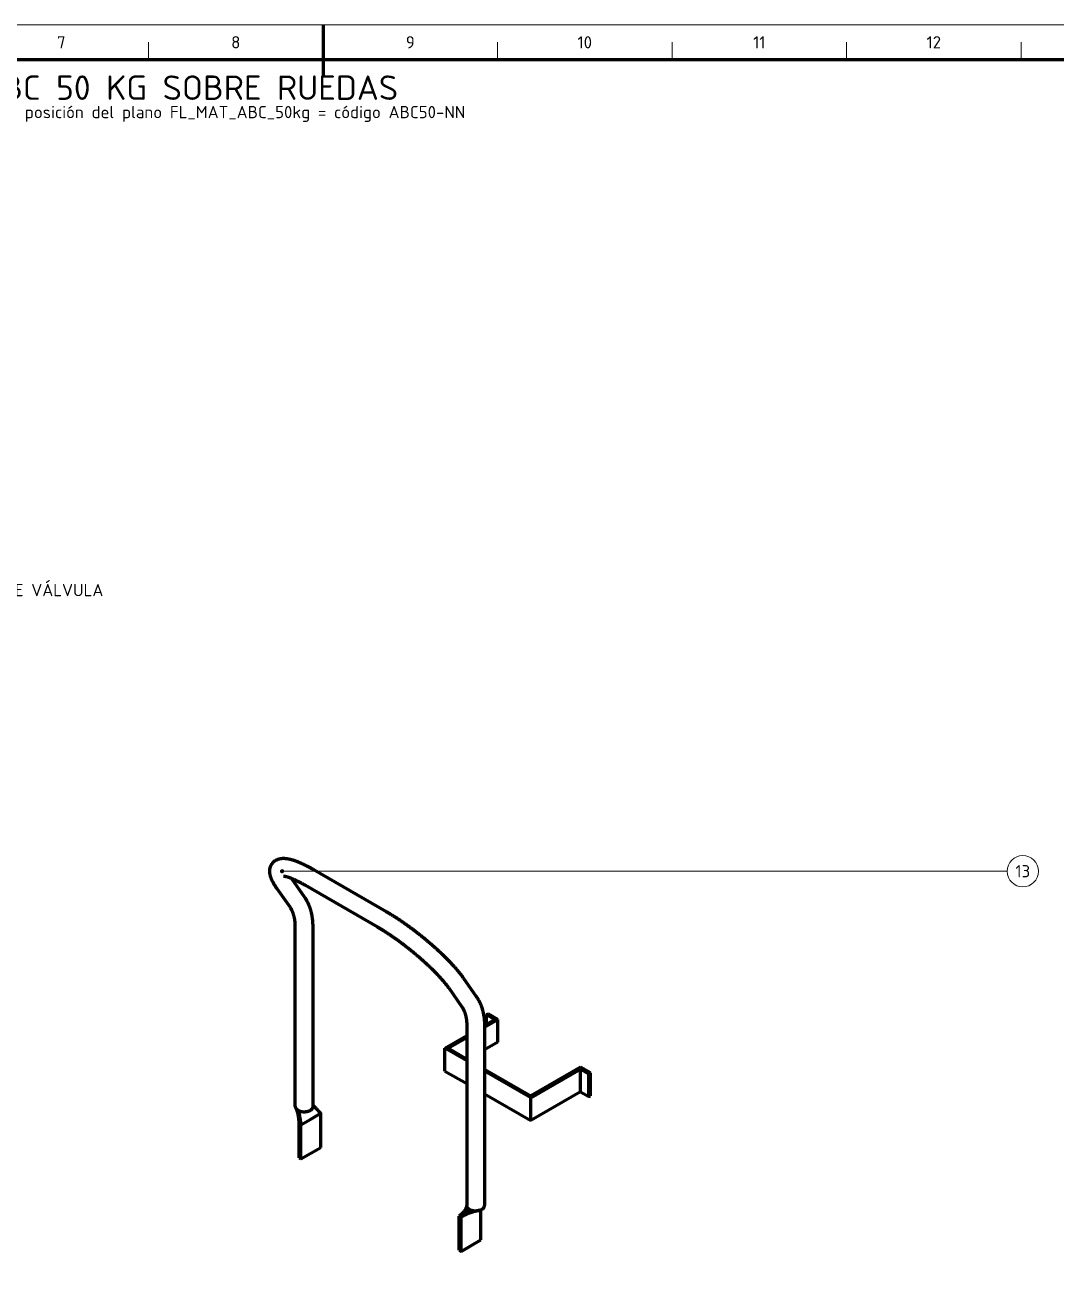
# Model space of a CAD drawing. Header units: millimetres. Extents: x 0 to 841, y 0 to 594.
# Drawn here: x 335.1 to 630.6, y 238.4 to 594 of the extents above; entities that cross this region are included whole.
import ezdxf
from ezdxf.enums import TextEntityAlignment as Align

# ---------------------------------------------------------------- set-up
doc = ezdxf.new("R2010")
doc.units = ezdxf.units.MM
for name, color, linetype, lineweight in [('01-VISIBLE', 7, 'CONTINUOUS', 70), ('06-TEXTO', 7, 'CONTINUOUS', 25), ('07-RECUADRO', 7, 'CONTINUOUS', 70), ('08-FINA', 5, 'CONTINUOUS', 18)]:
    doc.layers.add(name, color=color, linetype=linetype, lineweight=lineweight)
doc.styles.add('ISO3098', font='isocpeur.ttf')

msp = doc.modelspace()

# ---------------------------------------------------------------- hatches: boundary and pattern name
at = {"layer": '08-FINA'}
h = msp.add_hatch(color=7, dxfattribs=at)
h.dxf.hatch_style = 1
edge = h.paths.add_edge_path()
edge.add_arc((408.76, 351.54), 0.6, 0, 360)

# ---------------------------------------------------------------- linework, layer by layer
at = {"layer": '01-VISIBLE'}
for p, q in [((415.28, 344.02), (411.52, 349.37)), ((417.79, 352.01), (438.63, 339.97)), ((411.13, 341.1), (407.37, 346.45)), ((415.25, 347.61), (436.09, 335.57)), ((412.56, 284.11), (412.56, 335.49)), ((417.64, 284.11), (417.64, 335.49)), ((460.65, 321.01), (464.41, 315.66)), ((456.5, 318.09), (460.26, 312.73)), ((467.33, 310.46), (467.78, 310.72)), ((467.33, 310.46), (469.7, 309.09)), ((467.33, 307.72), (467.33, 310.46)), ((470.61, 309.09), (467.78, 310.72)), ((461.69, 307.12), (461.69, 255.75)), ((466.77, 307.39), (469.7, 309.09)), ((466.77, 306.87), (470.61, 309.09)), ((466.77, 307.12), (466.77, 255.75)), ((470.61, 302.56), (470.61, 309.09)), ((455.42, 300.84), (461.69, 304.46)), ((456.33, 300.84), (461.69, 303.94)), ((470.61, 302.56), (466.77, 300.34)), ((455.42, 294.31), (455.42, 300.84)), ((461.69, 297.22), (455.42, 300.84)), ((456.33, 300.84), (461.69, 297.74)), ((494.31, 295.4), (480.03, 287.16)), ((497.14, 293.77), (494.31, 295.4)), ((455.42, 294.31), (461.69, 290.69)), ((466.77, 294.81), (480.03, 287.16)), ((480.03, 286.63), (466.77, 294.29)), ((480.03, 286.63), (494.31, 294.88)), ((494.31, 294.88), (496.69, 293.51)), ((494.31, 288.35), (494.31, 294.88)), ((496.69, 293.51), (497.14, 293.77)), ((496.69, 286.98), (496.69, 293.51)), ((497.14, 287.24), (497.14, 293.77)), ((494.31, 288.35), (480.03, 280.1)), ((494.31, 288.35), (496.69, 286.98)), ((466.77, 287.76), (480.03, 280.1)), ((480.03, 280.1), (480.03, 286.63)), ((496.69, 286.98), (497.14, 287.24)), ((417.01, 280.56), (419.84, 282.19)), ((419.84, 272.39), (419.84, 282.19)), ((413.62, 279.25), (414.18, 278.93)), ((413.62, 269.46), (413.62, 279.25)), ((414.18, 278.93), (417.01, 280.56)), ((414.18, 269.13), (414.18, 278.93)), ((414.18, 269.13), (419.84, 272.39)), ((413.62, 269.46), (414.18, 269.13)), ((459.49, 252.77), (460.06, 252.44)), ((459.49, 242.97), (459.49, 252.77)), ((460.06, 252.44), (460.73, 252.83)), ((465.72, 245.91), (465.72, 254.56)), ((460.06, 242.64), (460.06, 252.44)), ((460.06, 242.64), (465.72, 245.91)), ((459.49, 242.97), (460.06, 242.64))]:
    msp.add_line(p, q, dxfattribs=at)
for points in [[(407.37, 346.45), (407.32, 346.52), (407.27, 346.58), (407.23, 346.65), (407.18, 346.72), (407.14, 346.78), (407.09, 346.85), (407.05, 346.91), (407, 346.98), (406.96, 347.05), (406.92, 347.12), (406.87, 347.18), (406.83, 347.25), (406.79, 347.32), (406.74, 347.39), (406.7, 347.45), (406.66, 347.52), (406.62, 347.59), (406.58, 347.66), (406.53, 347.73), (406.49, 347.8), (406.45, 347.87), (406.41, 347.94), (406.37, 348.01), (406.33, 348.08), (406.29, 348.15), (406.26, 348.22), (406.22, 348.29), (406.18, 348.36), (406.14, 348.43), (406.11, 348.5), (406.07, 348.57), (406.03, 348.64), (406, 348.72), (405.96, 348.79), (405.93, 348.86), (405.89, 348.93), (405.86, 349.01), (405.83, 349.08), (405.8, 349.15), (405.76, 349.23), (405.73, 349.3), (405.7, 349.38), (405.67, 349.45), (405.65, 349.53), (405.62, 349.6), (405.59, 349.68), (405.56, 349.75), (405.54, 349.83), (405.51, 349.91), (405.49, 349.98), (405.47, 350.06), (405.44, 350.14), (405.42, 350.21), (405.4, 350.29), (405.38, 350.37), (405.36, 350.45), (405.35, 350.53), (405.33, 350.6), (405.32, 350.68), (405.3, 350.76), (405.29, 350.84), (405.28, 350.92), (405.27, 351), (405.26, 351.08), (405.25, 351.16), (405.25, 351.24), (405.24, 351.32), (405.24, 351.4), (405.24, 351.48), (405.24, 351.56), (405.24, 351.64), (405.24, 351.72), (405.24, 351.8), (405.25, 351.88), (405.26, 351.96), (405.26, 352.04), (405.27, 352.12), (405.29, 352.2), (405.3, 352.28), (405.32, 352.36), (405.33, 352.44), (405.35, 352.52), (405.37, 352.59), (405.39, 352.67), (405.42, 352.75), (405.44, 352.82), (405.47, 352.9), (405.5, 352.97), (405.53, 353.05), (405.56, 353.12), (405.6, 353.19), (405.63, 353.27), (405.67, 353.34), (405.71, 353.41), (405.75, 353.48), (405.79, 353.55), (405.83, 353.61), (405.88, 353.68), (405.92, 353.75), (405.97, 353.81), (406.02, 353.87), (406.07, 353.93), (406.13, 354), (406.18, 354.05), (406.23, 354.11), (406.29, 354.17), (406.35, 354.23), (406.41, 354.28), (406.47, 354.33), (406.53, 354.38), (406.59, 354.43), (406.66, 354.48), (406.72, 354.53), (406.79, 354.57), (406.86, 354.62), (406.92, 354.66), (406.99, 354.7), (407.06, 354.74), (407.13, 354.78), (407.21, 354.82), (407.28, 354.85), (407.35, 354.88), (407.42, 354.92), (407.5, 354.95), (407.57, 354.97), (407.65, 355), (407.73, 355.03), (407.8, 355.05), (407.88, 355.07), (407.96, 355.09), (408.03, 355.11), (408.11, 355.13), (408.19, 355.15), (408.27, 355.16), (408.35, 355.18), (408.43, 355.19), (408.51, 355.2), (408.59, 355.21), (408.67, 355.22), (408.75, 355.23), (408.83, 355.23), (408.91, 355.24), (408.99, 355.24), (409.07, 355.24), (409.15, 355.24), (409.23, 355.24), (409.31, 355.24), (409.39, 355.24), (409.47, 355.24), (409.55, 355.23), (409.63, 355.23), (409.71, 355.22), (409.79, 355.21), (409.87, 355.21), (409.95, 355.2), (410.03, 355.19), (410.11, 355.18), (410.19, 355.17), (410.27, 355.15), (410.35, 355.14), (410.43, 355.13), (410.51, 355.11), (410.58, 355.1), (410.66, 355.08), (410.74, 355.07), (410.82, 355.05), (410.9, 355.03), (410.98, 355.01), (411.05, 354.99), (411.13, 354.98), (411.21, 354.96), (411.29, 354.94), (411.37, 354.91), (411.44, 354.89), (411.52, 354.87), (411.6, 354.85), (411.67, 354.83), (411.75, 354.8), (411.83, 354.78), (411.91, 354.76), (411.98, 354.73), (412.06, 354.71), (412.13, 354.68), (412.21, 354.66), (412.29, 354.63), (412.36, 354.6), (412.44, 354.58), (412.51, 354.55), (412.59, 354.52), (412.66, 354.5), (412.74, 354.47), (412.82, 354.44), (412.89, 354.41), (412.97, 354.38), (413.04, 354.35), (413.11, 354.32), (413.19, 354.3), (413.26, 354.27), (413.34, 354.24), (413.41, 354.2), (413.49, 354.17), (413.56, 354.14), (413.64, 354.11), (413.71, 354.08), (413.78, 354.05), (413.86, 354.02), (413.93, 353.99), (414, 353.95), (414.08, 353.92), (414.15, 353.89), (414.22, 353.85), (414.3, 353.82), (414.37, 353.79), (414.44, 353.76), (414.52, 353.72), (414.59, 353.69), (414.66, 353.65), (414.73, 353.62), (414.81, 353.58), (414.88, 353.55), (414.95, 353.52), (415.02, 353.48), (415.1, 353.45), (415.17, 353.41), (415.24, 353.37), (415.31, 353.34), (415.38, 353.3), (415.46, 353.27), (415.53, 353.23), (415.6, 353.19), (415.67, 353.16), (415.74, 353.12), (415.81, 353.09), (415.88, 353.05), (415.96, 353.01), (416.03, 352.97), (416.1, 352.94), (416.17, 352.9), (416.24, 352.86), (416.31, 352.82), (416.38, 352.79), (416.45, 352.75), (416.52, 352.71), (416.59, 352.67), (416.67, 352.63), (416.74, 352.6), (416.81, 352.56), (416.88, 352.52), (416.95, 352.48), (417.02, 352.44), (417.09, 352.4), (417.16, 352.36), (417.23, 352.32), (417.3, 352.28), (417.37, 352.25), (417.44, 352.21), (417.51, 352.17), (417.58, 352.13), (417.65, 352.09), (417.72, 352.05), (417.79, 352.01)], [(409.16, 350.16), (409.16, 350.16), (409.16, 350.16), (409.16, 350.16), (409.16, 350.16), (409.16, 350.16), (409.16, 350.16)], [(409.16, 350.16), (409.24, 350.16), (409.32, 350.16), (409.39, 350.15), (409.47, 350.14), (409.55, 350.12), (409.63, 350.11), (409.71, 350.09), (409.79, 350.07), (409.87, 350.06), (409.94, 350.04), (410.02, 350.02), (410.1, 349.99), (410.18, 349.97), (410.25, 349.95), (410.33, 349.93), (410.41, 349.9), (410.48, 349.88), (410.56, 349.85), (410.63, 349.83), (410.71, 349.8), (410.78, 349.77), (410.86, 349.75), (410.94, 349.72), (411.01, 349.69), (411.09, 349.66), (411.16, 349.63), (411.23, 349.61), (411.31, 349.58), (411.38, 349.55), (411.46, 349.52), (411.53, 349.49), (411.61, 349.45), (411.68, 349.42), (411.75, 349.39), (411.83, 349.36), (411.9, 349.33), (411.97, 349.3), (412.05, 349.26), (412.12, 349.23), (412.19, 349.2), (412.27, 349.16), (412.34, 349.13), (412.41, 349.1), (412.48, 349.06), (412.56, 349.03), (412.63, 349), (412.7, 348.96), (412.77, 348.93), (412.84, 348.89), (412.92, 348.86), (412.99, 348.82), (413.06, 348.79), (413.13, 348.75), (413.2, 348.71), (413.28, 348.68), (413.35, 348.64), (413.42, 348.6), (413.49, 348.57), (413.56, 348.53), (413.63, 348.49), (413.7, 348.46), (413.77, 348.42), (413.84, 348.38), (413.92, 348.35), (413.99, 348.31), (414.06, 348.27), (414.13, 348.23), (414.2, 348.19), (414.27, 348.16), (414.34, 348.12), (414.41, 348.08), (414.48, 348.04), (414.55, 348), (414.62, 347.96), (414.69, 347.92), (414.76, 347.88), (414.83, 347.84), (414.9, 347.81), (414.97, 347.77), (415.04, 347.73), (415.11, 347.69), (415.18, 347.65), (415.25, 347.61)], [(410.31, 351.6), (410.31, 351.6), (410.31, 351.6), (410.31, 351.6), (410.31, 351.6), (410.31, 351.6), (410.31, 351.6)], [(411.52, 349.37), (411.5, 349.4), (411.48, 349.43), (411.47, 349.45), (411.45, 349.48), (411.43, 349.51), (411.41, 349.54)], [(417.64, 335.49), (417.64, 335.57), (417.64, 335.65), (417.64, 335.73), (417.64, 335.81), (417.64, 335.89), (417.64, 335.97), (417.63, 336.05), (417.63, 336.13), (417.63, 336.21), (417.63, 336.29), (417.62, 336.37), (417.62, 336.45), (417.62, 336.53), (417.61, 336.61), (417.61, 336.69), (417.6, 336.77), (417.6, 336.85), (417.59, 336.93), (417.58, 337.01), (417.58, 337.09), (417.57, 337.17), (417.57, 337.25), (417.56, 337.33), (417.55, 337.41), (417.54, 337.49), (417.53, 337.57), (417.53, 337.65), (417.52, 337.73), (417.51, 337.81), (417.5, 337.89), (417.49, 337.97), (417.48, 338.05), (417.47, 338.13), (417.46, 338.21), (417.44, 338.29), (417.43, 338.37), (417.42, 338.45), (417.41, 338.53), (417.39, 338.61), (417.38, 338.68), (417.37, 338.76), (417.35, 338.84), (417.34, 338.92), (417.32, 339), (417.31, 339.08), (417.29, 339.16), (417.28, 339.24), (417.26, 339.32), (417.24, 339.39), (417.23, 339.47), (417.21, 339.55), (417.19, 339.63), (417.17, 339.71), (417.15, 339.78), (417.13, 339.86), (417.11, 339.94), (417.09, 340.02), (417.07, 340.1), (417.05, 340.17), (417.03, 340.25), (417.01, 340.33), (416.99, 340.41), (416.96, 340.48), (416.94, 340.56), (416.92, 340.64), (416.89, 340.71), (416.87, 340.79), (416.84, 340.87), (416.82, 340.94), (416.79, 341.02), (416.77, 341.09), (416.74, 341.17), (416.71, 341.24), (416.68, 341.32), (416.66, 341.39), (416.63, 341.47), (416.6, 341.54), (416.57, 341.62), (416.54, 341.69), (416.51, 341.77), (416.48, 341.84), (416.45, 341.92), (416.42, 341.99), (416.38, 342.06), (416.35, 342.14), (416.32, 342.21), (416.28, 342.28), (416.25, 342.36), (416.22, 342.43), (416.18, 342.5), (416.14, 342.57), (416.11, 342.64), (416.07, 342.72), (416.04, 342.79), (416, 342.86), (415.96, 342.93), (415.92, 343), (415.88, 343.07), (415.84, 343.14), (415.8, 343.21), (415.76, 343.28), (415.72, 343.35), (415.68, 343.42), (415.64, 343.48), (415.6, 343.55), (415.55, 343.62), (415.51, 343.69), (415.47, 343.75), (415.42, 343.82), (415.38, 343.89), (415.33, 343.95), (415.28, 344.02)], [(412.56, 335.49), (412.56, 335.57), (412.56, 335.65), (412.56, 335.73), (412.56, 335.81), (412.56, 335.89), (412.55, 335.97), (412.55, 336.05), (412.55, 336.13), (412.54, 336.21), (412.54, 336.29), (412.54, 336.37), (412.53, 336.45), (412.53, 336.53), (412.52, 336.61), (412.51, 336.7), (412.51, 336.78), (412.5, 336.86), (412.49, 336.94), (412.48, 337.02), (412.48, 337.1), (412.47, 337.18), (412.46, 337.26), (412.45, 337.34), (412.44, 337.42), (412.43, 337.5), (412.41, 337.57), (412.4, 337.65), (412.39, 337.73), (412.38, 337.81), (412.36, 337.89), (412.35, 337.97), (412.33, 338.05), (412.32, 338.13), (412.3, 338.21), (412.28, 338.29), (412.27, 338.37), (412.25, 338.44), (412.23, 338.52), (412.21, 338.6), (412.19, 338.68), (412.17, 338.76), (412.15, 338.84), (412.13, 338.91), (412.11, 338.99), (412.08, 339.07), (412.06, 339.14), (412.04, 339.22), (412.01, 339.3), (411.99, 339.37), (411.96, 339.45), (411.93, 339.53), (411.9, 339.6), (411.88, 339.68), (411.85, 339.75), (411.82, 339.83), (411.78, 339.9), (411.75, 339.97), (411.72, 340.05), (411.69, 340.12), (411.65, 340.19), (411.62, 340.27), (411.58, 340.34), (411.55, 340.41), (411.51, 340.48), (411.47, 340.55), (411.43, 340.62), (411.39, 340.69), (411.35, 340.76), (411.31, 340.83), (411.26, 340.9), (411.22, 340.97), (411.17, 341.03), (411.13, 341.1)], [(438.63, 339.97), (438.7, 339.93), (438.77, 339.89), (438.84, 339.85), (438.91, 339.81), (438.98, 339.77), (439.05, 339.73), (439.12, 339.69), (439.18, 339.65), (439.25, 339.61), (439.32, 339.57), (439.39, 339.52), (439.46, 339.48), (439.53, 339.44), (439.6, 339.4), (439.66, 339.36), (439.73, 339.32), (439.8, 339.28), (439.87, 339.23), (439.94, 339.19), (440.01, 339.15), (440.08, 339.11), (440.14, 339.07), (440.21, 339.02), (440.28, 338.98), (440.35, 338.94), (440.42, 338.9), (440.48, 338.86), (440.55, 338.81), (440.62, 338.77), (440.69, 338.73), (440.75, 338.68), (440.82, 338.64), (440.89, 338.6), (440.96, 338.56), (441.02, 338.51), (441.09, 338.47), (441.16, 338.43), (441.23, 338.38), (441.29, 338.34), (441.36, 338.3), (441.43, 338.25), (441.5, 338.21), (441.56, 338.17), (441.63, 338.12), (441.7, 338.08), (441.76, 338.03), (441.83, 337.99), (441.9, 337.95), (441.96, 337.9), (442.03, 337.86), (442.1, 337.81), (442.16, 337.77), (442.23, 337.72), (442.3, 337.68), (442.36, 337.64), (442.43, 337.59), (442.5, 337.55), (442.56, 337.5), (442.63, 337.46), (442.7, 337.41), (442.76, 337.37), (442.83, 337.32), (442.9, 337.28), (442.96, 337.23), (443.03, 337.19), (443.09, 337.14), (443.16, 337.1), (443.23, 337.05), (443.29, 337), (443.36, 336.96), (443.42, 336.91), (443.49, 336.87), (443.55, 336.82), (443.62, 336.78), (443.69, 336.73), (443.75, 336.68), (443.82, 336.64), (443.88, 336.59), (443.95, 336.55), (444.01, 336.5), (444.08, 336.45), (444.14, 336.41), (444.21, 336.36), (444.28, 336.32), (444.34, 336.27), (444.41, 336.22), (444.47, 336.18), (444.54, 336.13), (444.6, 336.08), (444.67, 336.04), (444.73, 335.99), (444.8, 335.94), (444.86, 335.89), (444.93, 335.85), (444.99, 335.8), (445.06, 335.75), (445.12, 335.71), (445.18, 335.66), (445.25, 335.61), (445.31, 335.56), (445.38, 335.52), (445.44, 335.47), (445.51, 335.42), (445.57, 335.37), (445.64, 335.33), (445.7, 335.28), (445.77, 335.23), (445.83, 335.18), (445.89, 335.14), (445.96, 335.09), (446.02, 335.04), (446.09, 334.99), (446.15, 334.94), (446.21, 334.9), (446.28, 334.85), (446.34, 334.8), (446.41, 334.75), (446.47, 334.7), (446.53, 334.66), (446.6, 334.61), (446.66, 334.56), (446.73, 334.51), (446.79, 334.46), (446.85, 334.41), (446.92, 334.36), (446.98, 334.31), (447.04, 334.27), (447.11, 334.22), (447.17, 334.17), (447.23, 334.12), (447.3, 334.07), (447.36, 334.02), (447.42, 333.97), (447.49, 333.92), (447.55, 333.87), (447.61, 333.82), (447.68, 333.78), (447.74, 333.73), (447.8, 333.68), (447.86, 333.63), (447.93, 333.58), (447.99, 333.53), (448.05, 333.48), (448.12, 333.43), (448.18, 333.38), (448.24, 333.33), (448.3, 333.28), (448.37, 333.23), (448.43, 333.18), (448.49, 333.13), (448.55, 333.08), (448.62, 333.03), (448.68, 332.98), (448.74, 332.93), (448.8, 332.88), (448.87, 332.83), (448.93, 332.78), (448.99, 332.73), (449.05, 332.68), (449.12, 332.63), (449.18, 332.58), (449.24, 332.53), (449.3, 332.47), (449.36, 332.42), (449.43, 332.37), (449.49, 332.32), (449.55, 332.27), (449.61, 332.22), (449.67, 332.17), (449.73, 332.12), (449.8, 332.07), (449.86, 332.02), (449.92, 331.96), (449.98, 331.91), (450.04, 331.86), (450.1, 331.81), (450.17, 331.76), (450.23, 331.71), (450.29, 331.66), (450.35, 331.61), (450.41, 331.55), (450.47, 331.5), (450.53, 331.45), (450.59, 331.4), (450.66, 331.35), (450.72, 331.29), (450.78, 331.24), (450.84, 331.19), (450.9, 331.14), (450.96, 331.09), (451.02, 331.03), (451.08, 330.98), (451.14, 330.93), (451.2, 330.88), (451.26, 330.83), (451.32, 330.77), (451.39, 330.72), (451.45, 330.67), (451.51, 330.62), (451.57, 330.56), (451.63, 330.51), (451.69, 330.46), (451.75, 330.41), (451.81, 330.35), (451.87, 330.3), (451.93, 330.25), (451.99, 330.19), (452.05, 330.14), (452.11, 330.09), (452.17, 330.03), (452.23, 329.98), (452.29, 329.93), (452.35, 329.88), (452.41, 329.82), (452.47, 329.77), (452.53, 329.72), (452.59, 329.66), (452.65, 329.61), (452.71, 329.55), (452.77, 329.5), (452.82, 329.45), (452.88, 329.39), (452.94, 329.34), (453, 329.29), (453.06, 329.23), (453.12, 329.18), (453.18, 329.12), (453.24, 329.07), (453.3, 329.02), (453.36, 328.96), (453.42, 328.91), (453.47, 328.85), (453.53, 328.8), (453.59, 328.74), (453.65, 328.69), (453.71, 328.64), (453.77, 328.58), (453.83, 328.53), (453.89, 328.47), (453.94, 328.42), (454, 328.36), (454.06, 328.31), (454.12, 328.25), (454.18, 328.2), (454.24, 328.14), (454.29, 328.09), (454.35, 328.03), (454.41, 327.98), (454.47, 327.92), (454.53, 327.87), (454.58, 327.81), (454.64, 327.76), (454.7, 327.7), (454.76, 327.64), (454.81, 327.59), (454.87, 327.53), (454.93, 327.48), (454.99, 327.42), (455.04, 327.37), (455.1, 327.31), (455.16, 327.25), (455.22, 327.2), (455.27, 327.14), (455.33, 327.09), (455.39, 327.03), (455.44, 326.97), (455.5, 326.92), (455.56, 326.86), (455.61, 326.8), (455.67, 326.75), (455.73, 326.69), (455.78, 326.63), (455.84, 326.58), (455.9, 326.52), (455.95, 326.46), (456.01, 326.41), (456.07, 326.35), (456.12, 326.29), (456.18, 326.24), (456.24, 326.18), (456.29, 326.12), (456.35, 326.06), (456.4, 326.01), (456.46, 325.95), (456.51, 325.89), (456.57, 325.83), (456.63, 325.78), (456.68, 325.72), (456.74, 325.66), (456.79, 325.6), (456.85, 325.54), (456.9, 325.49), (456.96, 325.43), (457.01, 325.37), (457.07, 325.31), (457.12, 325.25), (457.18, 325.19), (457.23, 325.14), (457.29, 325.08), (457.34, 325.02), (457.4, 324.96), (457.45, 324.9), (457.5, 324.84), (457.56, 324.78), (457.61, 324.72), (457.67, 324.67), (457.72, 324.61), (457.77, 324.55), (457.83, 324.49), (457.88, 324.43), (457.94, 324.37), (457.99, 324.31), (458.04, 324.25), (458.1, 324.19), (458.15, 324.13), (458.2, 324.07), (458.25, 324.01), (458.31, 323.95), (458.36, 323.89), (458.41, 323.83), (458.47, 323.77), (458.52, 323.71), (458.57, 323.65), (458.62, 323.59), (458.67, 323.53), (458.73, 323.47), (458.78, 323.4), (458.83, 323.34), (458.88, 323.28), (458.93, 323.22), (458.99, 323.16), (459.04, 323.1), (459.09, 323.04), (459.14, 322.98), (459.19, 322.91), (459.24, 322.85), (459.29, 322.79), (459.34, 322.73), (459.39, 322.67), (459.44, 322.6), (459.49, 322.54), (459.54, 322.48), (459.59, 322.42), (459.64, 322.35), (459.69, 322.29), (459.74, 322.23), (459.79, 322.16), (459.84, 322.1), (459.89, 322.04), (459.94, 321.97), (459.99, 321.91), (460.04, 321.85), (460.09, 321.78), (460.13, 321.72), (460.18, 321.66), (460.23, 321.59), (460.28, 321.53), (460.32, 321.46), (460.37, 321.4), (460.42, 321.33), (460.47, 321.27), (460.51, 321.2), (460.56, 321.14), (460.61, 321.07), (460.65, 321.01)], [(436.09, 335.57), (436.16, 335.53), (436.23, 335.49), (436.3, 335.45), (436.37, 335.41), (436.44, 335.37), (436.51, 335.33), (436.58, 335.29), (436.64, 335.25), (436.71, 335.21), (436.78, 335.17), (436.85, 335.12), (436.92, 335.08), (436.99, 335.04), (437.06, 335), (437.13, 334.96), (437.19, 334.92), (437.26, 334.87), (437.33, 334.83), (437.4, 334.79), (437.47, 334.75), (437.54, 334.71), (437.6, 334.66), (437.67, 334.62), (437.74, 334.58), (437.81, 334.54), (437.88, 334.49), (437.94, 334.45), (438.01, 334.41), (438.08, 334.37), (438.15, 334.32), (438.21, 334.28), (438.28, 334.24), (438.35, 334.19), (438.42, 334.15), (438.48, 334.11), (438.55, 334.06), (438.62, 334.02), (438.69, 333.98), (438.75, 333.93), (438.82, 333.89), (438.89, 333.84), (438.96, 333.8), (439.02, 333.76), (439.09, 333.71), (439.16, 333.67), (439.22, 333.62), (439.29, 333.58), (439.36, 333.54), (439.42, 333.49), (439.49, 333.45), (439.56, 333.4), (439.62, 333.36), (439.69, 333.31), (439.76, 333.27), (439.82, 333.22), (439.89, 333.18), (439.96, 333.13), (440.02, 333.09), (440.09, 333.04), (440.15, 333), (440.22, 332.95), (440.29, 332.91), (440.35, 332.86), (440.42, 332.82), (440.48, 332.77), (440.55, 332.72), (440.62, 332.68), (440.68, 332.63), (440.75, 332.59), (440.81, 332.54), (440.88, 332.49), (440.94, 332.45), (441.01, 332.4), (441.08, 332.36), (441.14, 332.31), (441.21, 332.26), (441.27, 332.22), (441.34, 332.17), (441.4, 332.12), (441.47, 332.08), (441.53, 332.03), (441.6, 331.98), (441.66, 331.94), (441.73, 331.89), (441.79, 331.84), (441.86, 331.8), (441.92, 331.75), (441.99, 331.7), (442.05, 331.66), (442.12, 331.61), (442.18, 331.56), (442.25, 331.51), (442.31, 331.47), (442.38, 331.42), (442.44, 331.37), (442.51, 331.32), (442.57, 331.28), (442.64, 331.23), (442.7, 331.18), (442.76, 331.13), (442.83, 331.08), (442.89, 331.04), (442.96, 330.99), (443.02, 330.94), (443.09, 330.89), (443.15, 330.84), (443.21, 330.8), (443.28, 330.75), (443.34, 330.7), (443.41, 330.65), (443.47, 330.6), (443.53, 330.55), (443.6, 330.51), (443.66, 330.46), (443.73, 330.41), (443.79, 330.36), (443.85, 330.31), (443.92, 330.26), (443.98, 330.21), (444.04, 330.16), (444.11, 330.12), (444.17, 330.07), (444.23, 330.02), (444.3, 329.97), (444.36, 329.92), (444.42, 329.87), (444.49, 329.82), (444.55, 329.77), (444.61, 329.72), (444.68, 329.67), (444.74, 329.62), (444.8, 329.57), (444.86, 329.52), (444.93, 329.47), (444.99, 329.42), (445.05, 329.37), (445.12, 329.32), (445.18, 329.27), (445.24, 329.22), (445.3, 329.17), (445.37, 329.12), (445.43, 329.07), (445.49, 329.02), (445.55, 328.97), (445.62, 328.92), (445.68, 328.87), (445.74, 328.82), (445.8, 328.77), (445.87, 328.72), (445.93, 328.67), (445.99, 328.62), (446.05, 328.57), (446.11, 328.52), (446.18, 328.47), (446.24, 328.42), (446.3, 328.37), (446.36, 328.31), (446.42, 328.26), (446.49, 328.21), (446.55, 328.16), (446.61, 328.11), (446.67, 328.06), (446.73, 328.01), (446.79, 327.96), (446.86, 327.9), (446.92, 327.85), (446.98, 327.8), (447.04, 327.75), (447.1, 327.7), (447.16, 327.65), (447.22, 327.6), (447.29, 327.54), (447.35, 327.49), (447.41, 327.44), (447.47, 327.39), (447.53, 327.34), (447.59, 327.28), (447.65, 327.23), (447.71, 327.18), (447.77, 327.13), (447.83, 327.07), (447.9, 327.02), (447.96, 326.97), (448.02, 326.92), (448.08, 326.87), (448.14, 326.81), (448.2, 326.76), (448.26, 326.71), (448.32, 326.65), (448.38, 326.6), (448.44, 326.55), (448.5, 326.5), (448.56, 326.44), (448.62, 326.39), (448.68, 326.34), (448.74, 326.28), (448.8, 326.23), (448.86, 326.18), (448.92, 326.12), (448.98, 326.07), (449.04, 326.02), (449.1, 325.96), (449.16, 325.91), (449.22, 325.86), (449.28, 325.8), (449.34, 325.75), (449.4, 325.7), (449.46, 325.64), (449.52, 325.59), (449.58, 325.53), (449.64, 325.48), (449.7, 325.43), (449.75, 325.37), (449.81, 325.32), (449.87, 325.26), (449.93, 325.21), (449.99, 325.16), (450.05, 325.1), (450.11, 325.05), (450.17, 324.99), (450.23, 324.94), (450.29, 324.88), (450.34, 324.83), (450.4, 324.77), (450.46, 324.72), (450.52, 324.66), (450.58, 324.61), (450.64, 324.55), (450.69, 324.5), (450.75, 324.44), (450.81, 324.39), (450.87, 324.33), (450.93, 324.28), (450.99, 324.22), (451.04, 324.17), (451.1, 324.11), (451.16, 324.06), (451.22, 324), (451.27, 323.94), (451.33, 323.89), (451.39, 323.83), (451.45, 323.78), (451.5, 323.72), (451.56, 323.67), (451.62, 323.61), (451.68, 323.55), (451.73, 323.5), (451.79, 323.44), (451.85, 323.38), (451.91, 323.33), (451.96, 323.27), (452.02, 323.22), (452.08, 323.16), (452.13, 323.1), (452.19, 323.05), (452.25, 322.99), (452.3, 322.93), (452.36, 322.87), (452.42, 322.82), (452.47, 322.76), (452.53, 322.7), (452.58, 322.65), (452.64, 322.59), (452.7, 322.53), (452.75, 322.47), (452.81, 322.42), (452.86, 322.36), (452.92, 322.3), (452.97, 322.24), (453.03, 322.19), (453.09, 322.13), (453.14, 322.07), (453.2, 322.01), (453.25, 321.95), (453.31, 321.89), (453.36, 321.84), (453.42, 321.78), (453.47, 321.72), (453.53, 321.66), (453.58, 321.6), (453.64, 321.54), (453.69, 321.48), (453.74, 321.43), (453.8, 321.37), (453.85, 321.31), (453.91, 321.25), (453.96, 321.19), (454.02, 321.13), (454.07, 321.07), (454.12, 321.01), (454.18, 320.95), (454.23, 320.89), (454.28, 320.83), (454.34, 320.77), (454.39, 320.71), (454.44, 320.65), (454.5, 320.59), (454.55, 320.53), (454.6, 320.47), (454.65, 320.41), (454.71, 320.35), (454.76, 320.29), (454.81, 320.23), (454.86, 320.17), (454.92, 320.11), (454.97, 320.05), (455.02, 319.98), (455.07, 319.92), (455.12, 319.86), (455.17, 319.8), (455.22, 319.74), (455.28, 319.68), (455.33, 319.61), (455.38, 319.55), (455.43, 319.49), (455.48, 319.43), (455.53, 319.37), (455.58, 319.3), (455.63, 319.24), (455.68, 319.18), (455.73, 319.11), (455.78, 319.05), (455.83, 318.99), (455.88, 318.92), (455.93, 318.86), (455.97, 318.8), (456.02, 318.73), (456.07, 318.67), (456.12, 318.61), (456.17, 318.54), (456.21, 318.48), (456.26, 318.41), (456.31, 318.35), (456.36, 318.28), (456.4, 318.22), (456.45, 318.15), (456.5, 318.09)], [(464.41, 315.66), (464.46, 315.59), (464.51, 315.52), (464.55, 315.46), (464.6, 315.39), (464.64, 315.32), (464.68, 315.26), (464.73, 315.19), (464.77, 315.12), (464.81, 315.05), (464.85, 314.98), (464.89, 314.91), (464.93, 314.84), (464.97, 314.77), (465.01, 314.7), (465.05, 314.63), (465.09, 314.56), (465.13, 314.49), (465.16, 314.42), (465.2, 314.35), (465.24, 314.28), (465.27, 314.21), (465.31, 314.14), (465.35, 314.06), (465.38, 313.99), (465.41, 313.92), (465.45, 313.85), (465.48, 313.77), (465.51, 313.7), (465.55, 313.63), (465.58, 313.55), (465.61, 313.48), (465.64, 313.4), (465.67, 313.33), (465.7, 313.25), (465.73, 313.18), (465.76, 313.1), (465.79, 313.03), (465.81, 312.95), (465.84, 312.88), (465.87, 312.8), (465.9, 312.73), (465.92, 312.65), (465.95, 312.58), (465.97, 312.5), (466, 312.42), (466.02, 312.35), (466.05, 312.27), (466.07, 312.19), (466.09, 312.12), (466.12, 312.04), (466.14, 311.96), (466.16, 311.89), (466.18, 311.81), (466.2, 311.73), (466.22, 311.65), (466.24, 311.58), (466.26, 311.5), (466.28, 311.42), (466.3, 311.34), (466.32, 311.26), (466.34, 311.19), (466.36, 311.11), (466.37, 311.03), (466.39, 310.95), (466.41, 310.87), (466.42, 310.79), (466.44, 310.71), (466.45, 310.64), (466.47, 310.56), (466.48, 310.48), (466.5, 310.4), (466.51, 310.32), (466.52, 310.24), (466.54, 310.16), (466.55, 310.08), (466.56, 310), (466.57, 309.92), (466.58, 309.84), (466.6, 309.76), (466.61, 309.68), (466.62, 309.61), (466.63, 309.53), (466.64, 309.45), (466.65, 309.37), (466.66, 309.29), (466.66, 309.21), (466.67, 309.13), (466.68, 309.05), (466.69, 308.97), (466.69, 308.89), (466.7, 308.81), (466.71, 308.73), (466.71, 308.65), (466.72, 308.57), (466.73, 308.49), (466.73, 308.41), (466.74, 308.33), (466.74, 308.25), (466.74, 308.17), (466.75, 308.09), (466.75, 308.01), (466.76, 307.93), (466.76, 307.85), (466.76, 307.77), (466.76, 307.69), (466.77, 307.6), (466.77, 307.52), (466.77, 307.44), (466.77, 307.36), (466.77, 307.28), (466.77, 307.2), (466.77, 307.12)], [(460.26, 312.73), (460.3, 312.67), (460.35, 312.6), (460.39, 312.53), (460.44, 312.47), (460.48, 312.4), (460.52, 312.33), (460.56, 312.26), (460.6, 312.19), (460.64, 312.12), (460.67, 312.05), (460.71, 311.97), (460.75, 311.9), (460.78, 311.83), (460.82, 311.76), (460.85, 311.68), (460.88, 311.61), (460.91, 311.54), (460.95, 311.46), (460.98, 311.39), (461, 311.31), (461.03, 311.24), (461.06, 311.16), (461.09, 311.08), (461.11, 311.01), (461.14, 310.93), (461.17, 310.86), (461.19, 310.78), (461.21, 310.7), (461.24, 310.63), (461.26, 310.55), (461.28, 310.47), (461.3, 310.39), (461.32, 310.31), (461.34, 310.24), (461.36, 310.16), (461.38, 310.08), (461.4, 310), (461.41, 309.92), (461.43, 309.84), (461.45, 309.76), (461.46, 309.69), (461.48, 309.61), (461.49, 309.53), (461.51, 309.45), (461.52, 309.37), (461.53, 309.29), (461.54, 309.21), (461.56, 309.13), (461.57, 309.05), (461.58, 308.97), (461.59, 308.89), (461.6, 308.81), (461.61, 308.73), (461.61, 308.65), (461.62, 308.57), (461.63, 308.49), (461.64, 308.41), (461.64, 308.33), (461.65, 308.25), (461.66, 308.17), (461.66, 308.09), (461.67, 308.01), (461.67, 307.93), (461.67, 307.85), (461.68, 307.77), (461.68, 307.69), (461.68, 307.61), (461.69, 307.53), (461.69, 307.45), (461.69, 307.36), (461.69, 307.28), (461.69, 307.2), (461.69, 307.12)], [(412.56, 284.11), (412.56, 284.05), (412.57, 283.98), (412.58, 283.92), (412.6, 283.86), (412.62, 283.8), (412.64, 283.74)], [(412.64, 283.74), (412.68, 283.67), (412.72, 283.6), (412.77, 283.53), (412.82, 283.46), (412.88, 283.4), (412.94, 283.34), (413, 283.29), (413.07, 283.23), (413.14, 283.18)], [(412.64, 283.74), (412.68, 283.67), (412.71, 283.59), (412.74, 283.52), (412.77, 283.44), (412.81, 283.36), (412.84, 283.29), (412.87, 283.21), (412.9, 283.13), (412.93, 283.06), (412.96, 282.98), (412.99, 282.9), (413.01, 282.82), (413.04, 282.75), (413.07, 282.67), (413.09, 282.59), (413.12, 282.51), (413.14, 282.43), (413.17, 282.35), (413.19, 282.27), (413.21, 282.19), (413.23, 282.11), (413.25, 282.03), (413.27, 281.95), (413.28, 281.87), (413.3, 281.79), (413.31, 281.71), (413.32, 281.63), (413.34, 281.55)], [(413.14, 283.18), (413.19, 283.14), (413.25, 283.11), (413.31, 283.07), (413.37, 283.04), (413.43, 283.01), (413.49, 282.98)], [(413.14, 283.18), (413.15, 283.1), (413.16, 283.02), (413.17, 282.94), (413.18, 282.86), (413.19, 282.77), (413.2, 282.69), (413.21, 282.61), (413.22, 282.53), (413.23, 282.45), (413.24, 282.36), (413.25, 282.28), (413.26, 282.2), (413.27, 282.12), (413.28, 282.04), (413.29, 281.95), (413.3, 281.87), (413.31, 281.79), (413.32, 281.71), (413.33, 281.63), (413.34, 281.55)], [(413.34, 281.55), (413.35, 281.46), (413.36, 281.38), (413.37, 281.3), (413.38, 281.22), (413.39, 281.14), (413.4, 281.05), (413.41, 280.97), (413.42, 280.89), (413.43, 280.81), (413.44, 280.73), (413.45, 280.65), (413.46, 280.56), (413.47, 280.48), (413.48, 280.4), (413.49, 280.32), (413.5, 280.24), (413.51, 280.15), (413.52, 280.07), (413.53, 279.99), (413.54, 279.91), (413.55, 279.83), (413.56, 279.74), (413.57, 279.66), (413.58, 279.58), (413.59, 279.5), (413.6, 279.42), (413.61, 279.33), (413.62, 279.25)], [(413.49, 282.98), (413.57, 282.94), (413.64, 282.91), (413.71, 282.88), (413.79, 282.86), (413.87, 282.83), (413.94, 282.81), (414.02, 282.78), (414.1, 282.76), (414.17, 282.75), (414.25, 282.73), (414.33, 282.71), (414.41, 282.7), (414.49, 282.69), (414.57, 282.68), (414.65, 282.67), (414.73, 282.66), (414.81, 282.65), (414.89, 282.65), (414.97, 282.65), (415.05, 282.65), (415.13, 282.64), (415.21, 282.65), (415.29, 282.65), (415.37, 282.65), (415.45, 282.66), (415.53, 282.67), (415.61, 282.67), (415.69, 282.68), (415.76, 282.7), (415.84, 282.71), (415.92, 282.72), (416, 282.74), (416.08, 282.76), (416.16, 282.78), (416.23, 282.8), (416.31, 282.82), (416.39, 282.85), (416.46, 282.87), (416.54, 282.9), (416.61, 282.93), (416.68, 282.96), (416.76, 283), (416.83, 283.04), (416.9, 283.07)], [(413.49, 282.98), (413.51, 282.9), (413.52, 282.82), (413.53, 282.74), (413.55, 282.66), (413.56, 282.58), (413.57, 282.5), (413.59, 282.42), (413.6, 282.34), (413.61, 282.26), (413.63, 282.18), (413.64, 282.1), (413.66, 282.02), (413.67, 281.94), (413.68, 281.86), (413.7, 281.79), (413.71, 281.71), (413.72, 281.63), (413.74, 281.55), (413.75, 281.47), (413.76, 281.39), (413.78, 281.31), (413.79, 281.23), (413.8, 281.15), (413.82, 281.07), (413.83, 280.99), (413.84, 280.91), (413.86, 280.83), (413.87, 280.75), (413.88, 280.67), (413.9, 280.59), (413.91, 280.51), (413.93, 280.44), (413.94, 280.36), (413.95, 280.28), (413.97, 280.2), (413.98, 280.12), (413.99, 280.04), (414.01, 279.96), (414.02, 279.88), (414.03, 279.8), (414.05, 279.72), (414.06, 279.64), (414.07, 279.56), (414.09, 279.48), (414.1, 279.4), (414.11, 279.32), (414.13, 279.24), (414.14, 279.16), (414.16, 279.09), (414.17, 279.01), (414.18, 278.93)], [(416.9, 283.07), (416.97, 283.12), (417.04, 283.16), (417.11, 283.21), (417.17, 283.26), (417.24, 283.32), (417.3, 283.37), (417.35, 283.43), (417.41, 283.5), (417.46, 283.57), (417.5, 283.64), (417.54, 283.71), (417.58, 283.79), (417.6, 283.86), (417.62, 283.95), (417.64, 284.03), (417.64, 284.11)], [(417.64, 284.45), (417.7, 284.39), (417.75, 284.33), (417.81, 284.28), (417.87, 284.22), (417.92, 284.16), (417.98, 284.1), (418.04, 284.04), (418.09, 283.99), (418.15, 283.93), (418.2, 283.87), (418.26, 283.81), (418.32, 283.76), (418.37, 283.7), (418.43, 283.64), (418.49, 283.58), (418.54, 283.52), (418.6, 283.47), (418.66, 283.41), (418.71, 283.35), (418.77, 283.29), (418.82, 283.23), (418.88, 283.18), (418.94, 283.12), (418.99, 283.06), (419.05, 283), (419.11, 282.94), (419.16, 282.89), (419.22, 282.83), (419.28, 282.77), (419.33, 282.71), (419.39, 282.66), (419.44, 282.6), (419.5, 282.54), (419.56, 282.48), (419.61, 282.42), (419.67, 282.37), (419.73, 282.31), (419.78, 282.25), (419.84, 282.19)], [(459.82, 253.01), (459.77, 252.97), (459.71, 252.93), (459.66, 252.89), (459.6, 252.85), (459.55, 252.81), (459.49, 252.77)], [(461.69, 255.86), (461.67, 255.78), (461.65, 255.71), (461.62, 255.63), (461.6, 255.55), (461.57, 255.47), (461.55, 255.4), (461.52, 255.32), (461.49, 255.25), (461.46, 255.17), (461.43, 255.09), (461.4, 255.02), (461.37, 254.95), (461.34, 254.87), (461.3, 254.8), (461.27, 254.72), (461.23, 254.65), (461.2, 254.58), (461.16, 254.51), (461.12, 254.44), (461.08, 254.37), (461.04, 254.3), (460.99, 254.23), (460.95, 254.16), (460.9, 254.1), (460.85, 254.03), (460.81, 253.97), (460.76, 253.9), (460.71, 253.84), (460.65, 253.78), (460.6, 253.71), (460.55, 253.65), (460.49, 253.6), (460.44, 253.54), (460.38, 253.48), (460.32, 253.42), (460.26, 253.37), (460.2, 253.31), (460.14, 253.26), (460.08, 253.21), (460.01, 253.16), (459.95, 253.11), (459.89, 253.06), (459.82, 253.01)], [(462.27, 254.82), (462.2, 254.77), (462.13, 254.72), (462.07, 254.67), (462, 254.62), (461.94, 254.57), (461.87, 254.52), (461.8, 254.48), (461.74, 254.43), (461.67, 254.38), (461.6, 254.33), (461.54, 254.28), (461.47, 254.23), (461.41, 254.18), (461.34, 254.13), (461.27, 254.08), (461.21, 254.04), (461.14, 253.99), (461.08, 253.94), (461.01, 253.89), (460.94, 253.84), (460.88, 253.79), (460.81, 253.74), (460.75, 253.69), (460.68, 253.64), (460.61, 253.6), (460.55, 253.55), (460.48, 253.5), (460.42, 253.45), (460.35, 253.4), (460.28, 253.35), (460.22, 253.3), (460.15, 253.25), (460.09, 253.2), (460.02, 253.16), (459.95, 253.11), (459.89, 253.06), (459.82, 253.01)], [(462.62, 254.61), (462.56, 254.56), (462.5, 254.51), (462.44, 254.45), (462.37, 254.4), (462.31, 254.35), (462.25, 254.29), (462.18, 254.24), (462.12, 254.19), (462.06, 254.13), (462, 254.08), (461.93, 254.03), (461.87, 253.98), (461.81, 253.92), (461.75, 253.87), (461.68, 253.82), (461.62, 253.76), (461.56, 253.71), (461.5, 253.66), (461.43, 253.6), (461.37, 253.55), (461.31, 253.5), (461.25, 253.45), (461.18, 253.39), (461.12, 253.34), (461.06, 253.29), (461, 253.23), (460.93, 253.18), (460.87, 253.13), (460.81, 253.07), (460.75, 253.02), (460.68, 252.97), (460.62, 252.92), (460.56, 252.86), (460.5, 252.81), (460.43, 252.76), (460.37, 252.7), (460.31, 252.65), (460.25, 252.6), (460.18, 252.55), (460.12, 252.49), (460.06, 252.44)], [(465.22, 254.4), (465.14, 254.38), (465.06, 254.36), (464.99, 254.34), (464.91, 254.32), (464.83, 254.3), (464.75, 254.28), (464.67, 254.26), (464.59, 254.24), (464.51, 254.22), (464.44, 254.2), (464.36, 254.18), (464.28, 254.16), (464.2, 254.14), (464.12, 254.11), (464.05, 254.09), (463.97, 254.07), (463.89, 254.05), (463.81, 254.03), (463.73, 254.01), (463.66, 253.99), (463.58, 253.96), (463.5, 253.94), (463.42, 253.92), (463.34, 253.89), (463.27, 253.87), (463.19, 253.85), (463.11, 253.82), (463.04, 253.8), (462.96, 253.77), (462.88, 253.75), (462.8, 253.72), (462.73, 253.7), (462.65, 253.67), (462.57, 253.65), (462.5, 253.62), (462.42, 253.59), (462.35, 253.57), (462.27, 253.54), (462.19, 253.51), (462.12, 253.48), (462.04, 253.45), (461.97, 253.42), (461.89, 253.39), (461.82, 253.36), (461.74, 253.33), (461.67, 253.3), (461.59, 253.26), (461.52, 253.23), (461.45, 253.2), (461.37, 253.16), (461.3, 253.13), (461.23, 253.09), (461.16, 253.06), (461.08, 253.02), (461.01, 252.98), (460.94, 252.94), (460.87, 252.91), (460.8, 252.87), (460.73, 252.83)], [(462.27, 254.82), (462.2, 254.87), (462.14, 254.92), (462.08, 254.97), (462.02, 255.03), (461.96, 255.09), (461.91, 255.15), (461.86, 255.21), (461.82, 255.28), (461.78, 255.35), (461.75, 255.43), (461.73, 255.51), (461.71, 255.58), (461.69, 255.67), (461.69, 255.75)], [(462.27, 254.82), (462.32, 254.78), (462.38, 254.74), (462.44, 254.71), (462.5, 254.67), (462.56, 254.64), (462.62, 254.61)], [(462.62, 254.61), (462.7, 254.58), (462.77, 254.55), (462.84, 254.52), (462.92, 254.49), (463, 254.46), (463.07, 254.44), (463.15, 254.42), (463.23, 254.4), (463.31, 254.38), (463.39, 254.36), (463.46, 254.35), (463.54, 254.33), (463.62, 254.32), (463.7, 254.31), (463.78, 254.3), (463.86, 254.3), (463.94, 254.29), (464.02, 254.28), (464.1, 254.28), (464.18, 254.28), (464.26, 254.28), (464.35, 254.28), (464.43, 254.28), (464.51, 254.29), (464.59, 254.29), (464.67, 254.3), (464.75, 254.31), (464.83, 254.32), (464.91, 254.33), (464.98, 254.35), (465.06, 254.36), (465.14, 254.38), (465.22, 254.4)], [(465.22, 254.4), (465.3, 254.42), (465.39, 254.44), (465.47, 254.47), (465.55, 254.49), (465.64, 254.52), (465.72, 254.56), (465.8, 254.59), (465.87, 254.63), (465.95, 254.67), (466.03, 254.71)], [(466.03, 254.71), (466.1, 254.75), (466.17, 254.8), (466.24, 254.85), (466.3, 254.9), (466.37, 254.95), (466.43, 255.01), (466.48, 255.07), (466.54, 255.13), (466.59, 255.2), (466.63, 255.27), (466.67, 255.34), (466.71, 255.42), (466.73, 255.5), (466.75, 255.58), (466.77, 255.66), (466.77, 255.75)]]:
    msp.add_lwpolyline(points, dxfattribs=at)
at = {"layer": '07-RECUADRO'}
msp.add_line((420.5, 594), (420.5, 579), dxfattribs=at)
msp.add_lwpolyline([(25, 10), (831, 10), (831, 584), (25, 584)], close=True, dxfattribs=at)
at = {"layer": '08-FINA'}
for p, q in [((370.5, 584), (370.5, 589)), ((470.5, 584), (470.5, 589)), ((520.5, 584), (520.5, 589)), ((570.5, 584), (570.5, 589)), ((620.5, 584), (620.5, 589)), ((616.5, 351.54), (408.76, 351.54))]:
    msp.add_line(p, q, dxfattribs=at)
msp.add_lwpolyline([(0, 0), (841, 0), (841, 594), (0, 594)], close=True, dxfattribs=at)
msp.add_circle((621, 351.54), 4.5, dxfattribs=at)

# ---------------------------------------------------------------- texts
at = {"layer": '06-TEXTO', "style": 'ISO3098'}
for s, height, p in [('7', 3.5, (345.5, 589)), ('8', 3.5, (395.5, 589)), ('9', 3.5, (445.5, 589)), ('10', 3.5, (495.5, 589)), ('11', 3.5, (545.5, 589)), ('12', 3.5, (595.5, 589)), ('DESPIECE - EXTINTOR ABC 50 KG SOBRE RUEDAS', 7, (332, 576)), ('Isometría explosionada por subconjunto, escala 1:5. Globo = posición del plano FL_MAT_ABC_50kg = código ABC50-NN', 3.5, (332, 569)), ('S2 CONJUNTO DE VÁLVULA', 3.5, (327.32, 432.07)), ('13', 3.5, (621, 351.54))]:
    msp.add_text(s, height=height, dxfattribs=at).set_placement(p, align=Align.MIDDLE_CENTER)

doc.saveas('drawing.dxf')
